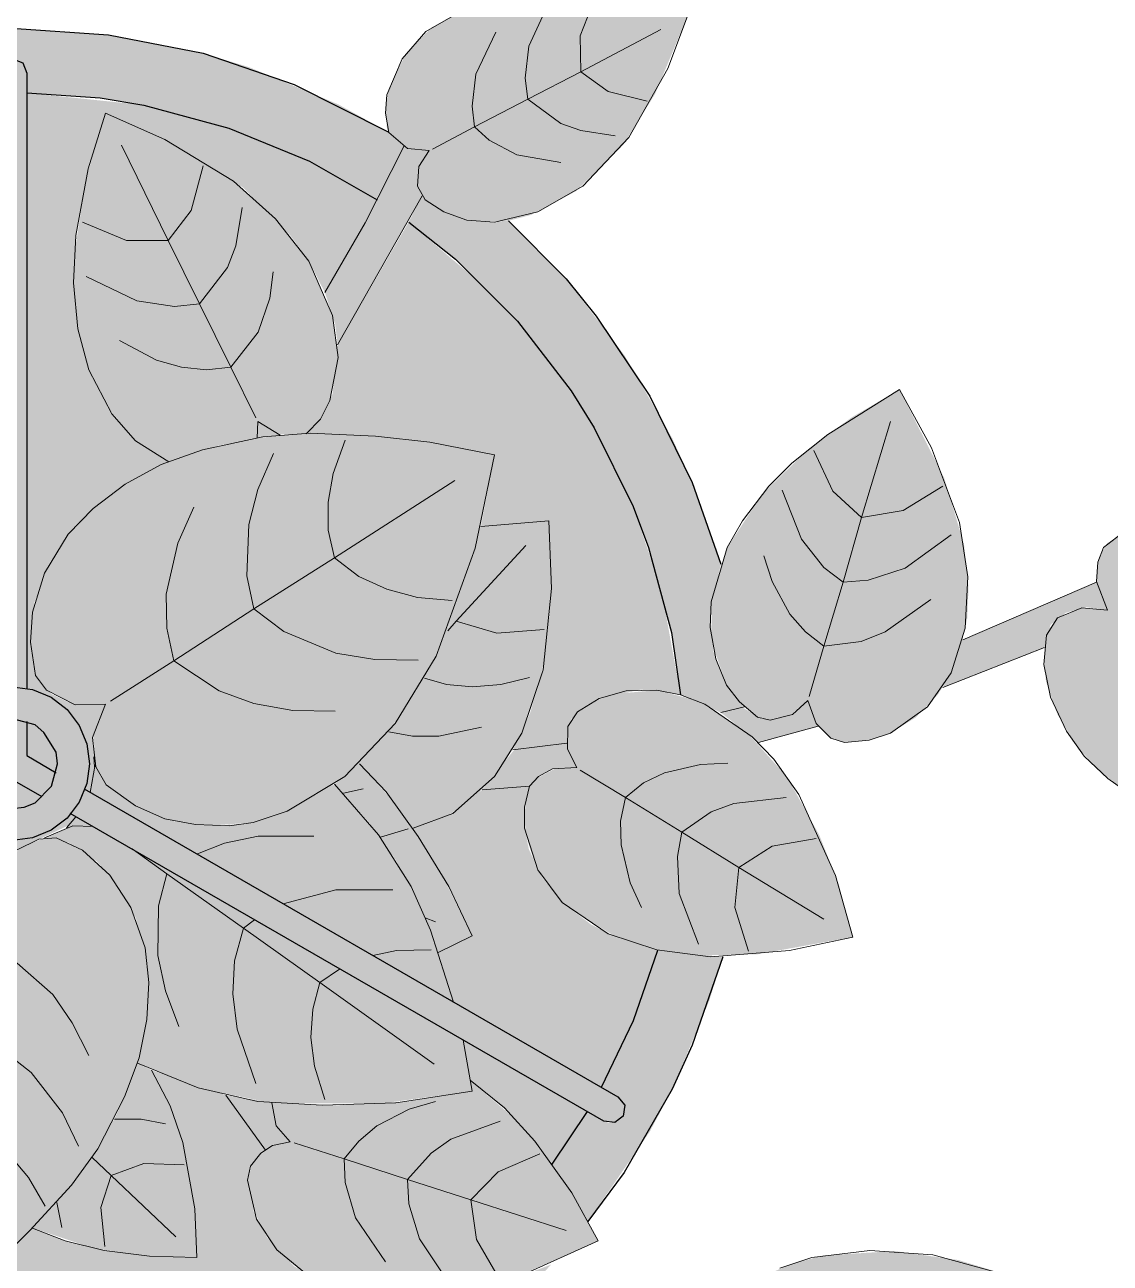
# Model space of a CAD drawing. Header units: centimetres. Extents: x 0 to 879, y -664 to 265.
# Drawn here: x 320.19 to 337.15, y -582.37 to -563.01 of the extents above; entities that cross this region are included whole.
import ezdxf

# ---------------------------------------------------------------- set-up
doc = ezdxf.new("R2010")
doc.units = ezdxf.units.CM
for name, color, linetype, lineweight, true_color in [('VEG-HOJAS', 117, 'Continuous', 18, 0x2e5e38), ('VEG-MACETA', 25, 'Continuous', 25, 0x745440), ('VEG-NERVIOS', 115, 'Continuous', 9, 0x528c5c)]:
    doc.layers.add(name, color=color, linetype=linetype, lineweight=lineweight, true_color=true_color)
doc.layers.add('VEG-RELLENO', color=253, linetype='Continuous', true_color=0x96c896)

# ---------------------------------------------------------------- blocks, each defined once
blk = doc.blocks.new('VEG_Pothos_colgante_PLANTA')
at = {"layer": 'VEG-RELLENO', "true_color": 0x87a96a}
h = blk.add_hatch(color=63, dxfattribs=at)
h.dxf.hatch_style = 1
h.paths.add_polyline_path([(4.88, 7.37), (6.12, 9.66), (6.51, 9.59), (6.34, 9.3), (6.33, 9.03), (6.4, 8.88), (5.08, 6.55), (5.04, 6.88)])
h.paths.add_polyline_path([(7.14, 11.84), (7.94, 13.27), (8.24, 13.31), (8.49, 13.55), (8.58, 13.69), (8.63, 14), (8.99, 13.74), (7.91, 12.04)])
h.paths.add_polyline_path([(10.09, 16.17), (11.36, 17.36), (11.99, 17.79), (12.24, 17.43), (11.94, 17.37), (11.69, 17.19), (11.52, 16.94), (11.5, 16.69), (10.7, 15.96), (10.24, 15.43)])
h.paths.add_polyline_path([(15, 19.14), (16.16, 19.45), (16.43, 19.36), (16.74, 19.33), (17.17, 19.49), (17.13, 19.03), (16.01, 18.8), (15.03, 18.52), (14.23, 18.87)])
h.paths.add_polyline_path([(21.15, 19.64), (21.19, 19.19), (20.74, 19.36), (20.96, 19.67)])
h.paths.add_polyline_path([(24.77, 18.37), (24.61, 18.7), (24.91, 18.64), (25.25, 18.73), (25.2, 18.29)])
h.paths.add_polyline_path([(3.83, 5.35), (4.18, 5.14), (3.82, 5.09)])
at = {"layer": 'VEG-RELLENO', "true_color": 0x61945a}
h = blk.add_hatch(color=83, dxfattribs=at)
h.dxf.hatch_style = 1
h.paths.add_polyline_path([(10.55, 11.69), (10.04, 10.47), (9.54, 9.67), (8.8, 8.95), (8.1, 8.58), (7.75, 8.49), (7.31, 8.48), (6.92, 8.55), (6.66, 8.67), (6.41, 8.87), (6.33, 9.03), (6.35, 9.34), (6.51, 9.59), (6.17, 9.62), (5.95, 9.78), (5.85, 9.93), (5.83, 10.27), (5.88, 10.56), (6.15, 11.11), (6.56, 11.52), (7.27, 11.89), (8.14, 12.06), (8.92, 12.05), (9.81, 11.9)])
h.paths.add_polyline_path([(7.73, 9.48), (8.3, 9.66), (8.83, 9.92), (9.32, 10.24), (9.76, 10.65), (9.19, 10.47), (8.67, 10.21), (8.17, 9.89)], flags=0)
at = {"layer": 'VEG-RELLENO', "true_color": 0xe08e66}
h = blk.add_hatch(color=11, dxfattribs=at)
h.dxf.hatch_style = 1
h.paths.add_polyline_path([(10.89, -3.7), (10.31, -5.09), (9.96, -5.75), (8.99, -7.16), (8.43, -6.26), (8.98, -5.44), (9.32, -5.62), (9.45, -5.6), (9.55, -5.49), (9.53, -5.27), (9.2, -5.06), (9.7, -4.02), (10.08, -2.92), (11.1, -3.02)])
h.paths.add_polyline_path([(8.2, -8.06), (7.97, -8), (8.42, -7.83)])
h.paths.add_polyline_path([(5.09, -10.31), (3.7, -10.89), (2.24, -11.28), (0.75, -11.48), (-0.25, -11.49), (-0.11, -10.96), (-0.1, -10.5), (1.37, -10.41), (2.05, -10.3), (3.38, -9.94), (4.64, -9.42), (5.25, -9.09), (6.29, -8.4), (5.95, -8.72), (5.72, -9.11), (5.59, -9.58), (5.57, -10.06)])
h.paths.add_polyline_path([(-4.72, -10.48), (-6.39, -9.56), (-7.58, -8.65), (-8.65, -7.58), (-9.56, -6.39), (-9.96, -5.75), (-10.62, -4.4), (-10.89, -3.7), (-11.22, -2.51), (-10.89, -2.43), (-10.66, -2.31), (-10.53, -2.13), (-10.45, -1.89), (-10.32, -1.89), (-9.94, -3.38), (-9.7, -4.02), (-9.2, -5.06), (-9.53, -5.27), (-9.57, -5.39), (-9.54, -5.51), (-9.45, -5.6), (-9.32, -5.62), (-8.98, -5.44), (-8.33, -6.39), (-7.89, -6.92), (-6.92, -7.89), (-5.83, -8.73), (-5.25, -9.09), (-4.2, -9.62)])
h.paths.add_polyline_path([(-11.29, 2.15), (-11.11, 2.98), (-10.7, 4.2), (-9.87, 3.56), (-10.14, 2.72), (-10.37, 1.6)])
h.paths.add_polyline_path([(-8.59, 7.64), (-7.58, 8.65), (-6.39, 9.56), (-5.75, 9.96), (-4.53, 10.56), (-4.29, 10.18), (-4.08, 10.08), (-3.82, 10.05), (-3.75, 9.8), (-5.25, 9.09), (-6.39, 8.33), (-7.42, 7.42), (-8.41, 6.28), (-8.44, 6.91)])
h.paths.add_polyline_path([(0, 11.5), (1.5, 11.4), (2.98, 11.11), (3.7, 10.89), (5.09, 10.31), (5.87, 9.88), (6.12, 9.66), (5.7, 8.82), (4.64, 9.42), (3.38, 9.94), (2.05, 10.3), (1.37, 10.41), (0.22, 10.49), (0.21, 10.86), (0.06, 11.01), (-0.08, 11), (-0.19, 10.9), (-0.22, 10.49), (-0.51, 10.48)])
h.paths.add_polyline_path([(7.75, 8.49), (8.65, 7.58), (9.56, 6.39), (10.31, 5.09), (10.62, 4.4), (11.07, 3.12), (10.9, 2.39), (10.95, 1.76), (11.16, 1.23), (11.44, 0.89), (11.07, 0.8), (10.44, 1.08), (10.3, 2.05), (9.94, 3.38), (9.7, 4.02), (9.09, 5.25), (8.73, 5.83), (7.89, 6.92), (6.92, 7.89), (6.19, 8.47), (6.4, 8.88), (6.66, 8.67), (7.01, 8.53), (7.42, 8.47)])
at = {"layer": 'VEG-RELLENO', "true_color": 0xeadcc2}
h = blk.add_hatch(color=254, dxfattribs=at)
h.dxf.hatch_style = 1
h.paths.add_polyline_path([(9.5, -5.23), (9.57, -5.39), (9.53, -5.53), (9.39, -5.62), (9.24, -5.59), (0.9, -0.78), (1.12, -0.39)])
h.paths.add_polyline_path([(0, -0.25), (-0.46, -0.52), (-0.61, -0.35), (-0.68, -0.14), (-0.22, 0.13), (-0.22, 0.66), (0, 0.7), (0.22, 0.66), (0.22, 0.13), (0.68, -0.14), (0.61, -0.35), (0.46, -0.52)])
h.paths.add_polyline_path([(-9.24, -5.59), (-9.41, -5.61), (-9.54, -5.51), (-9.57, -5.34), (-9.46, -5.21), (-1.12, -0.39), (-0.9, -0.78)])
h.paths.add_polyline_path([(-0.22, 10.8), (-0.16, 10.96), (0, 11.02), (0.16, 10.96), (0.22, 10.8), (0.22, 1.17), (-0.22, 1.17)])
at = {"layer": 'VEG-RELLENO', "true_color": 0x7a5e4a}
h = blk.add_hatch(color=35, dxfattribs=at)
h.dxf.hatch_style = 1
h.paths.add_polyline_path([(10.08, -2.92), (9.7, -4.02), (9.2, -5.06), (6.89, -3.73), (6.65, -2.95), (7.18, -2.69), (6.74, -1.78), (6.26, -1.01), (6.88, -0.78), (7.34, -0.41), (8.08, -0.35), (8, -0.68), (8, -1.01), (8.07, -1.34), (8.27, -1.77), (8.59, -2.17), (9.05, -2.52), (9.45, -2.72)])
h.paths.add_polyline_path([(8.98, -5.44), (8.43, -6.26), (7.81, -5.5), (7.15, -4.95), (7.04, -4.32)])
h.paths.add_polyline_path([(5.83, -8.73), (4.64, -9.42), (4.02, -9.7), (2.72, -10.14), (1.37, -10.41), (-0.1, -10.5), (-0.18, -10.09), (-0.3, -9.81), (-0.48, -9.66), (-0.81, -9.56), (-0.68, -8.16), (0.31, -7.26), (0.82, -7.46), (1.43, -7.61), (2.14, -7.7), (2.88, -7.72), (2.85, -6.96), (2.66, -5.92), (2.46, -5.35), (2.17, -4.79), (3.33, -5.18), (3.95, -6.04), (3.72, -6.29), (3.67, -6.51), (3.77, -7.01), (3.98, -7.41), (4.4, -7.86), (4.87, -8.12), (5.43, -8.31), (6.29, -8.4)])
h.paths.add_polyline_path([(-4.64, -9.42), (-5.83, -8.73), (-6.92, -7.89), (-7.89, -6.92), (-8.33, -6.39), (-8.98, -5.44), (-8.35, -5.07), (-8.24, -5.68), (-7.23, -5.42), (-5.88, -4.86), (-5.15, -4.35), (-4.69, -3.88), (-4.28, -3.22), (-4.1, -2.62), (-2.24, -1.55), (-2.7, -2.12), (-2.97, -2.77), (-3.11, -3.55), (-3.09, -4.38), (-2.9, -5.27), (-2.57, -6.15), (-1.88, -7.38), (-1.28, -8.2), (-1.34, -8.77), (-1.56, -8.65), (-1.9, -8.56), (-2.27, -8.53), (-2.65, -8.59), (-3.05, -8.71), (-3.44, -8.92), (-3.82, -9.22), (-4.2, -9.62)])
h.paths.add_polyline_path([(-9.2, -5.06), (-9.94, -3.38), (-10.32, -1.89), (-7.96, -1.75), (-8.21, -2.36), (-8.37, -3.05), (-8.43, -3.77), (-8.4, -4.6)])
h.paths.add_polyline_path([(-10.3, 2.05), (-9.87, 3.56), (-9.03, 3), (-9.43, 2.69), (-9.73, 2.35), (-10.26, 1.5), (-10.37, 1.6)])
h.paths.add_polyline_path([(-9.63, 4.17), (-9.2, 4.44), (-8.87, 4.81), (-8.55, 5.44), (-8.41, 6.28), (-7.42, 7.42), (-6.92, 7.89), (-5.83, 8.73), (-4.64, 9.42), (-3.75, 9.8), (-3.05, 7.59), (-3.52, 7.65), (-4.14, 7.66), (-5.49, 7.38), (-6.21, 7.12), (-6.04, 6.72), (-5.69, 6.04), (-5.25, 5.36), (-4.83, 4.9), (-4.36, 4.52), (-3.75, 4.21), (-3.03, 4.08), (-2.39, 4.19), (-2.13, 4.33), (-1.85, 4.56), (-1.33, 3.28), (-1.14, 3.15), (-0.91, 3.19), (-0.79, 3.35), (-0.79, 3.53), (-1.57, 5.45), (-1.42, 5.58), (-1.34, 5.74), (-1.35, 6.07), (-1.42, 6.35), (-1.61, 6.71), (-1.83, 6.97), (-2.32, 7.32), (-2.95, 9.23), (-2.37, 9.2), (-1.75, 9.38), (-1.13, 9.77), (-0.51, 10.48), (-0.22, 10.49), (-0.22, 1.17), (-0.6, 1.04), (-0.85, 0.85), (-1.04, 0.6), (-1.16, 0.31), (-1.2, 0), (-1.12, -0.39), (-4.09, -2.11), (-4.21, -1.63), (-4.41, -1.27), (-3.11, -1.07), (-2.99, -0.95), (-2.96, -0.8), (-3, -0.66), (-3.1, -0.56), (-3.3, -0.52), (-5.34, -0.8), (-5.47, -0.56), (-5.64, -0.44), (-6.23, -0.39), (-6.89, -0.61), (-7.22, -0.82), (-7.5, -1.09), (-9.54, -1.27), (-9.33, -0.67), (-8.58, -0.64), (-7.95, -0.51), (-7.38, -0.3), (-6.8, 0.08), (-6.45, 0.45), (-6.22, 0.86), (-6.1, 1.26), (-6.11, 1.72), (-4.91, 1.28), (-4.67, 1.37), (-4.59, 1.58), (-4.64, 1.75), (-4.75, 1.84), (-6.76, 2.59), (-6.85, 2.94), (-7.2, 3.19), (-7.71, 3.33), (-8.36, 3.3), (-9.36, 3.93)])
h.paths.add_polyline_path([(0.22, 10.49), (2.05, 10.3), (3.38, 9.94), (4.64, 9.42), (5.7, 8.82), (4.88, 7.37), (4.63, 7.86), (4.34, 8.26), (3.6, 9.01), (2.38, 9.76), (1.45, 10.17), (1.18, 9.3), (0.99, 8.26), (0.95, 7.52), (1.02, 6.8), (1.19, 6.16), (1.55, 5.47), (1.92, 5.05), (2.44, 4.72), (1.58, 4.25), (0.98, 3.73), (0.58, 3.14), (0.34, 2.52), (0.28, 1.9), (0.41, 1.29), (0.61, 1.09), (0.91, 0.94), (1.45, 0.93), (1.26, 0.49), (1.28, -0.05), (1.21, -0.45), (1.12, -0.39), (1.2, 0), (1.16, 0.31), (1.04, 0.6), (0.85, 0.85), (0.6, 1.04), (0.22, 1.17)])
h.paths.add_polyline_path([(6.19, 8.47), (7.42, 7.42), (7.89, 6.92), (8.73, 5.83), (9.09, 5.25), (9.7, 4.02), (10.14, 2.72), (10.44, 1.08), (9.82, 1.16), (9.17, 1.02), (8.73, 0.7), (8.66, 0.32), (7.82, 0.22), (8.09, 0.8), (8.29, 1.47), (8.4, 2.41), (8.41, 3.3), (8.38, 3.8), (7.32, 3.71), (7.53, 4.83), (6.34, 5.06), (4.59, 5.16), (4.81, 5.39), (5, 5.78), (5.08, 6.55)])
h.paths.add_polyline_path([(0.86, -0.97), (0.06, -1.35), (-0.21, -1.7), (-0.36, -1.34), (-0.64, -1.09), (-0.97, -0.95), (-1.28, -0.99), (-0.9, -0.78), (-0.6, -1.04), (-0.31, -1.16), (0, -1.2), (0.31, -1.16), (0.6, -1.04), (0.9, -0.78), (0.99, -0.83)])
h.paths.add_polyline_path([(0.49, 0.49), (0.68, 0.18), (0.68, -0.14), (0.22, 0.13), (0.22, 0.66)])
h.paths.add_polyline_path([(-0.49, 0.49), (-0.22, 0.66), (-0.22, 0.13), (-0.68, -0.14), (-0.68, 0.18)])
h.paths.add_polyline_path([(-0.18, -0.68), (-0.46, -0.52), (0, -0.25), (0.46, -0.52), (0.18, -0.68)])
at = {"layer": 'VEG-RELLENO', "true_color": 0xced696}
h = blk.add_hatch(color=71, dxfattribs=at)
h.dxf.hatch_style = 1
h.paths.add_polyline_path([(7.73, 9.48), (8.67, 10.21), (9.19, 10.47), (9.76, 10.65), (9.32, 10.24), (8.83, 9.92), (8.3, 9.66)])
at = {"layer": 'VEG-RELLENO', "true_color": 0x659a5e}
h = blk.add_hatch(color=83, dxfattribs=at)
h.dxf.hatch_style = 1
h.paths.add_polyline_path([(1.45, 10.17), (2.38, 9.76), (3.45, 9.11), (4.11, 8.52), (4.63, 7.86), (5, 7.01), (5.09, 6.35), (4.96, 5.68), (4.81, 5.39), (4.59, 5.16), (4.16, 5.15), (3.83, 5.35), (3.82, 5.09), (3.2, 4.97), (2.44, 4.72), (1.92, 5.05), (1.47, 5.59), (1.19, 6.16), (1.05, 6.63), (0.96, 7.34), (0.95, 7.88), (1.15, 9.16)])
h.paths.add_polyline_path([(3.56, 6.58), (3.51, 7.29), (3.36, 7.96), (3.13, 8.62), (2.8, 9.24), (2.84, 8.53), (2.99, 7.86), (3.22, 7.2)], flags=0)
at = {"layer": 'VEG-RELLENO', "true_color": 0xced696}
h = blk.add_hatch(color=71, dxfattribs=at)
h.dxf.hatch_style = 1
h.paths.add_polyline_path([(3.44, 6.74), (2.99, 7.86), (2.84, 8.53), (2.8, 9.24), (3.13, 8.62), (3.36, 7.96), (3.51, 7.29), (3.56, 6.58)])
at = {"layer": 'VEG-RELLENO', "true_color": 0x6ea666}
h = blk.add_hatch(color=83, dxfattribs=at)
h.dxf.hatch_style = 1
h.paths.add_polyline_path([(13.86, 5.85), (14.56, 4.47), (14.87, 3.43), (14.94, 2.75), (14.92, 2.27), (14.82, 1.83), (14.67, 1.42), (14.46, 1.08), (14.11, 0.72), (13.72, 0.48), (13.39, 0.37), (13, 0.33), (12.79, 0.4), (12.53, 0.67), (12.43, 0.99), (12.14, 0.75), (11.84, 0.68), (11.64, 0.73), (11.36, 0.97), (11.16, 1.23), (10.93, 1.88), (10.92, 2.53), (11.17, 3.38), (11.71, 4.21), (12.46, 4.94), (13.12, 5.42)])
h.paths.add_polyline_path([(13.18, 1.97), (13.32, 2.62), (13.35, 3.28), (13.31, 3.93), (13.16, 4.58), (13.02, 3.93), (12.99, 3.27), (13.03, 2.62)], flags=0)
at = {"layer": 'VEG-RELLENO', "true_color": 0x73ac6b}
h = blk.add_hatch(color=73, dxfattribs=at)
h.dxf.hatch_style = 1
h.paths.add_polyline_path([(7.53, 4.83), (7.29, 3.58), (7.01, 2.67), (6.73, 1.92), (6.39, 1.24), (5.83, 0.44), (5.36, -0.06), (4.84, -0.45), (4.29, -0.74), (3.76, -0.92), (3.03, -0.97), (2.38, -0.86), (1.92, -0.66), (1.46, -0.33), (1.3, -0.05), (1.26, 0.49), (1.45, 0.93), (0.91, 0.94), (0.53, 1.15), (0.36, 1.38), (0.28, 1.9), (0.31, 2.37), (0.44, 2.82), (0.66, 3.29), (0.87, 3.59), (1.26, 3.99), (1.76, 4.37), (2.32, 4.68), (2.97, 4.91), (3.67, 5.07), (4.39, 5.16), (5.17, 5.15), (6.34, 5.06)])
h.paths.add_polyline_path([(2.94, 1.65), (3.74, 2.16), (4.43, 2.79), (5.05, 3.49), (5.56, 4.3), (4.75, 3.78), (4.06, 3.16), (3.44, 2.46)], flags=0)
at = {"layer": 'VEG-RELLENO', "true_color": 0x87a96a}
h = blk.add_hatch(color=63, dxfattribs=at)
h.dxf.hatch_style = 1
h.paths.add_polyline_path([(7.84, 0.22), (8.66, 0.32), (8.82, -0.06), (8.44, -0.08), (8.22, -0.2), (8.08, -0.35), (7.34, -0.41)])
h.paths.add_polyline_path([(11.41, 0.88), (11.71, 0.7), (11.91, 0.69), (12.19, 0.77), (12.43, 0.99), (12.59, 0.59), (11.66, 0.33), (11.07, 0.8)])
h.paths.add_polyline_path([(14.85, 1.94), (16.94, 2.84), (17.11, 2.4), (16.77, 2.45), (16.46, 2.36), (16.22, 2.17), (16.13, 1.82), (14.54, 1.19)])
h.paths.add_polyline_path([(19.2, 3.76), (20.46, 4.1), (20.66, 3.99), (20.99, 3.98), (21.36, 4.15), (21.39, 3.73), (19.99, 3.36)])
h.paths.add_polyline_path([(24.13, 4.77), (25.05, 4.72), (25.99, 4.5), (26.01, 4.07), (25.59, 4.22), (25.3, 4.19), (25.09, 4.1), (24.25, 4.18), (23.75, 4.15)])
h.paths.add_polyline_path([(29.82, 2.03), (29.57, 1.86), (29.52, 2.15)])
at = {"layer": 'VEG-RELLENO', "true_color": 0xced696}
h = blk.add_hatch(color=71, dxfattribs=at)
h.dxf.hatch_style = 1
h.paths.add_polyline_path([(13.12, 2.14), (12.99, 3.27), (13.02, 3.93), (13.16, 4.58), (13.31, 3.93), (13.35, 3.28), (13.32, 2.62), (13.18, 1.97)])
h = blk.add_hatch(color=71, dxfattribs=at)
h.dxf.hatch_style = 1
h.paths.add_polyline_path([(2.94, 1.65), (3.44, 2.46), (4.06, 3.16), (4.75, 3.78), (5.56, 4.3), (5.05, 3.49), (4.43, 2.79), (3.74, 2.16)])
at = {"layer": 'VEG-RELLENO', "true_color": 0x64985d}
h = blk.add_hatch(color=83, dxfattribs=at)
h.dxf.hatch_style = 1
h.paths.add_polyline_path([(22.39, -1.21), (21.36, -1.32), (20.58, -1.33), (19.28, -1.21), (18.47, -0.98), (17.91, -0.75), (17.42, -0.45), (16.99, -0.11), (16.65, 0.25), (16.33, 0.77), (16.15, 1.29), (16.12, 1.68), (16.19, 2.1), (16.33, 2.28), (16.71, 2.44), (17.11, 2.4), (16.94, 2.85), (16.98, 3.23), (17.11, 3.45), (17.5, 3.7), (17.9, 3.83), (18.31, 3.88), (18.77, 3.86), (19.55, 3.62), (20.02, 3.34), (20.47, 2.98), (20.88, 2.54), (21.25, 2.02), (21.76, 1.05), (22.16, -0.15)])
h.paths.add_polyline_path([(18.31, 1.58), (18.83, 0.92), (19.44, 0.36), (20.1, -0.13), (20.86, -0.51), (20.34, 0.16), (19.73, 0.72), (19.06, 1.2)], flags=0)
at = {"layer": 'VEG-RELLENO', "true_color": 0x6ea666}
h = blk.add_hatch(color=83, dxfattribs=at)
h.dxf.hatch_style = 1
h.paths.add_polyline_path([(8.38, 3.8), (8.42, 2.74), (8.32, 1.66), (8.2, 1.13), (7.96, 0.48), (7.63, -0.08), (7.22, -0.53), (6.76, -0.84), (6.26, -1.01), (5.84, -0.44), (5.42, 0), (5.98, 0.63), (6.56, 1.56), (7.21, 2.01), (7.69, 2.5), (6.82, 2.15), (7.32, 3.71)])
at = {"layer": 'VEG-RELLENO', "true_color": 0xced696}
h = blk.add_hatch(color=71, dxfattribs=at)
h.dxf.hatch_style = 1
h.paths.add_polyline_path([(6.82, 2.15), (7.69, 2.5), (7.21, 2.01), (6.56, 1.56)])
at = {"layer": 'VEG-RELLENO', "true_color": 0xaaaaaa}
h = blk.add_hatch(color=253, dxfattribs=at)
h.dxf.hatch_style = 1
h.paths.add_polyline_path([(1.16, -0.31), (1.04, -0.6), (0.85, -0.85), (0.6, -1.04), (0.31, -1.16), (0, -1.2), (-0.31, -1.16), (-0.6, -1.04), (-0.85, -0.85), (-1.04, -0.6), (-1.16, -0.31), (-1.2, 0), (-1.16, 0.31), (-1.04, 0.6), (-0.85, 0.85), (-0.6, 1.04), (-0.31, 1.16), (0, 1.2), (0.31, 1.16), (0.6, 1.04), (0.85, 0.85), (1.04, 0.6), (1.16, 0.31), (1.2, 0)])
h.paths.add_polyline_path([(0.68, 0.18), (0.49, 0.49), (0.35, 0.61), (0, 0.7), (-0.18, 0.68), (-0.49, 0.49), (-0.61, 0.35), (-0.68, 0.18), (-0.68, -0.18), (-0.61, -0.35), (-0.35, -0.61), (0, -0.7), (0.18, -0.68), (0.35, -0.61), (0.61, -0.35), (0.7, 0)], flags=0)
at = {"layer": 'VEG-RELLENO', "true_color": 0x659a5e}
h = blk.add_hatch(color=83, dxfattribs=at)
h.dxf.hatch_style = 1
h.paths.add_polyline_path([(13.13, -2.71), (11.64, -2.98), (10.57, -3), (9.9, -2.87), (9.45, -2.72), (8.69, -2.26), (8.42, -1.98), (8.16, -1.55), (8.02, -1.12), (8, -0.79), (8.05, -0.41), (8.17, -0.24), (8.49, -0.07), (8.82, -0.06), (8.66, 0.28), (8.68, 0.58), (8.77, 0.76), (9.08, 0.97), (9.38, 1.09), (10.07, 1.15), (10.69, 0.99), (11.44, 0.53), (12.1, -0.2), (12.61, -1.12), (12.91, -1.88)])
h.paths.add_polyline_path([(9.5, -1.14), (9.86, -1.71), (10.29, -2.19), (10.78, -2.63), (11.34, -2.98), (10.99, -2.42), (10.55, -1.93), (10.07, -1.5)], flags=0)
at = {"layer": 'VEG-RELLENO', "true_color": 0x73ac6b}
h = blk.add_hatch(color=73, dxfattribs=at)
h.dxf.hatch_style = 1
h.paths.add_polyline_path([(7.18, -2.69), (6.65, -2.95), (6.33, -2.14), (5.99, -1.51), (5.58, -0.93), (5.03, -0.32), (5.42, 0), (5.97, -0.61), (6.66, -1.63)])
h.paths.add_polyline_path([(0.84, -1), (0.99, -0.83), (1.26, -0.98)])
h = blk.add_hatch(color=73, dxfattribs=at)
h.dxf.hatch_style = 1
h.paths.add_polyline_path([(7.18, -5.12), (5.79, -5.31), (4.07, -5.31), (2.9, -5.07), (1.95, -4.68), (2.1, -4), (2.13, -3.42), (2.07, -2.88), (1.92, -2.4), (1.61, -1.86), (1.32, -1.53), (0.87, -1.23), (0.5, -1.16), (0.94, -0.97), (1.26, -0.98), (7.04, -4.32)])
h.paths.add_polyline_path([(1.21, -0.45), (1.29, -0.01), (1.46, -0.33), (2.07, -0.73), (2.53, -0.9), (3.21, -0.97), (3.76, -0.92), (4.11, -0.81), (5.03, -0.32), (5.72, -1.11), (6.23, -1.92), (6.53, -2.6), (6.89, -3.73)])
h.paths.add_polyline_path([(3.26, -1.17), (4, -1.75), (4.8, -2.19), (5.64, -2.54), (6.56, -2.76), (5.82, -2.18), (5.02, -1.73), (4.17, -1.38)], flags=0)
h = blk.add_hatch(color=73, dxfattribs=at)
h.dxf.hatch_style = 1
h.paths.add_polyline_path([(-1.07, -8.48), (-1.77, -7.55), (-2.23, -6.8), (-2.57, -6.15), (-2.83, -5.49), (-3.05, -4.6), (-3.12, -3.96), (-3.09, -3.35), (-2.97, -2.77), (-2.7, -2.12), (-2.29, -1.6), (-1.28, -0.99), (-0.97, -0.95), (-0.64, -1.09), (-0.36, -1.34), (-0.21, -1.7), (0.12, -1.31), (0.5, -1.16), (0.77, -1.18), (1.2, -1.44), (1.52, -1.74), (1.77, -2.11), (1.98, -2.56), (2.07, -2.88), (2.13, -3.42), (2.1, -4), (1.98, -4.6), (1.75, -5.21), (1.45, -5.82), (1.07, -6.4), (0.6, -6.96), (-0.18, -7.75)])
h.paths.add_polyline_path([(0.48, -3.35), (0.05, -4.14), (-0.24, -4.97), (-0.44, -5.83), (-0.49, -6.73), (-0.06, -5.94), (0.23, -5.11), (0.42, -4.25)], flags=0)
at = {"layer": 'VEG-RELLENO', "true_color": 0xced696}
h = blk.add_hatch(color=71, dxfattribs=at)
h.dxf.hatch_style = 1
h.paths.add_polyline_path([(9.67, -1.22), (10.55, -1.93), (10.99, -2.42), (11.34, -2.98), (10.78, -2.63), (10.29, -2.19), (9.86, -1.71), (9.5, -1.14)])
h = blk.add_hatch(color=71, dxfattribs=at)
h.dxf.hatch_style = 1
h.paths.add_polyline_path([(3.26, -1.17), (4.17, -1.38), (5.02, -1.73), (5.82, -2.18), (6.56, -2.76), (5.64, -2.54), (4.8, -2.19), (4, -1.75)])
h = blk.add_hatch(color=71, dxfattribs=at)
h.dxf.hatch_style = 1
h.paths.add_polyline_path([(0.48, -3.35), (0.42, -4.25), (0.23, -5.11), (-0.06, -5.94), (-0.49, -6.73), (-0.44, -5.83), (-0.24, -4.97), (0.05, -4.14)])
at = {"layer": 'VEG-RELLENO', "true_color": 0x6aa263}
h = blk.add_hatch(color=83, dxfattribs=at)
h.dxf.hatch_style = 1
h.paths.add_polyline_path([(2.88, -7.72), (2.14, -7.7), (1.27, -7.58), (0.31, -7.26), (1.07, -6.4), (1.58, -5.57), (2.21, -5.82), (2.66, -5.92), (2.85, -6.96)])
h.paths.add_polyline_path([(1.72, -5.28), (1.95, -4.68), (2.17, -4.79), (2.46, -5.35), (2.57, -5.63), (2.62, -5.77), (2.66, -5.92), (2.63, -5.8), (2.52, -5.72)])
at = {"layer": 'VEG-RELLENO', "true_color": 0x63975c}
h = blk.add_hatch(color=83, dxfattribs=at)
h.dxf.hatch_style = 1
h.paths.add_polyline_path([(9.15, -7.46), (7.77, -8.07), (6.73, -8.34), (5.73, -8.35), (4.87, -8.12), (4.51, -7.93), (4.21, -7.69), (3.92, -7.31), (3.74, -6.91), (3.67, -6.51), (3.75, -6.23), (4.02, -5.99), (4.34, -5.91), (4.12, -5.66), (4.05, -5.3), (5.09, -5.34), (6.18, -5.28), (7.18, -5.12), (7.15, -4.95), (7.93, -5.62), (8.66, -6.59)])
h.paths.add_polyline_path([(5.49, -6.07), (6.15, -6.19), (6.8, -6.21), (7.45, -6.16), (8.09, -6), (7.44, -5.87), (6.79, -5.85), (6.14, -5.9)], flags=0)
at = {"layer": 'VEG-RELLENO', "true_color": 0x87a96a}
h = blk.add_hatch(color=63, dxfattribs=at)
h.dxf.hatch_style = 1
h.paths.add_polyline_path([(7.15, -8.28), (7.04, -8.68), (6.78, -8.47), (6.26, -8.37)])
h.paths.add_polyline_path([(9.54, -9.63), (10.54, -10.02), (10.66, -10.2), (10.92, -10.41), (11.3, -10.48), (11.03, -10.82), (9.67, -10.33)])
h.paths.add_polyline_path([(14.16, -11.54), (15.36, -12.24), (15.95, -12.81), (15.6, -13.07), (15.53, -12.74), (15.25, -12.44), (15.04, -12.41), (14.67, -12.49), (13.41, -11.86)])
h.paths.add_polyline_path([(17.02, -15.7), (16.9, -16.2), (17.02, -16.64), (16.57, -16.55), (16.51, -16.26), (16.97, -15.47)])
h.paths.add_polyline_path([(3.95, -6.04), (3.62, -5.59), (3.33, -5.18), (4.05, -5.3), (4.12, -5.66), (4.34, -5.91)])
at = {"layer": 'VEG-RELLENO', "true_color": 0xced696}
h = blk.add_hatch(color=71, dxfattribs=at)
h.dxf.hatch_style = 1
h.paths.add_polyline_path([(1.72, -5.28), (2.52, -5.72), (2.63, -5.8), (2.67, -5.94), (2.21, -5.82), (1.58, -5.57)])
h = blk.add_hatch(color=71, dxfattribs=at)
h.dxf.hatch_style = 1
h.paths.add_polyline_path([(5.66, -6), (6.79, -5.85), (7.44, -5.87), (8.09, -6), (7.45, -6.16), (6.8, -6.21), (6.15, -6.19), (5.49, -6.07)])
at = {"layer": 'VEG-RELLENO', "true_color": 0x689d60}
h = blk.add_hatch(color=83, dxfattribs=at)
h.dxf.hatch_style = 1
h.paths.add_polyline_path([(16.79, -8.5), (15.92, -9.91), (15.14, -10.82), (14.53, -11.3), (14.06, -11.59), (13.1, -11.94), (12.65, -12), (12.09, -11.95), (11.61, -11.8), (11.31, -11.62), (11.03, -11.34), (10.97, -11.13), (11.05, -10.76), (11.3, -10.48), (10.87, -10.38), (10.61, -10.14), (10.52, -9.93), (10.55, -9.5), (10.66, -9.14), (11.1, -8.48), (11.7, -8.03), (12.15, -7.83), (12.66, -7.69), (13.79, -7.62), (14.78, -7.76), (15.89, -8.1)])
h.paths.add_polyline_path([(12.5, -9.92), (13.26, -9.78), (13.97, -9.53), (14.65, -9.19), (15.27, -8.74), (14.52, -8.88), (13.81, -9.14), (13.13, -9.47)], flags=0)
at = {"layer": 'VEG-HOJAS'}
for points in [[(10.55, 11.69), (10.24, 10.87), (9.63, 9.79), (8.91, 9.03), (8.21, 8.63), (7.53, 8.47), (7.1, 8.5), (6.74, 8.63), (6.45, 8.82), (6.33, 9.03), (6.35, 9.34), (6.51, 9.59), (6.17, 9.62), (5.88, 9.87), (5.83, 10.17), (5.85, 10.46), (6.09, 11.02), (6.46, 11.45), (7.14, 11.84), (7.83, 12.02), (8.6, 12.07), (9.68, 11.93)], [(13.86, 5.85), (14.36, 4.94), (14.8, 3.77), (14.93, 2.92), (14.89, 2.12), (14.67, 1.42), (14.3, 0.89), (13.72, 0.48), (13.39, 0.37), (13, 0.33), (12.79, 0.4), (12.56, 0.63), (12.43, 0.99), (12.19, 0.77), (11.84, 0.68), (11.64, 0.73), (11.36, 0.97), (11.16, 1.23), (10.99, 1.64), (10.9, 2.13), (10.92, 2.53), (11.17, 3.38), (11.41, 3.8), (11.82, 4.34), (12.18, 4.7), (12.74, 5.15)], [(7.53, 4.83), (7.23, 3.37), (6.62, 1.68), (5.98, 0.63), (5.19, -0.2), (4.29, -0.74), (3.76, -0.92), (3.39, -0.97), (2.86, -0.95), (2.38, -0.86), (1.92, -0.66), (1.46, -0.33), (1.3, -0.05), (1.25, 0.41), (1.45, 0.93), (0.98, 0.92), (0.53, 1.15), (0.36, 1.38), (0.28, 1.9), (0.31, 2.37), (0.5, 2.98), (0.87, 3.59), (1.26, 3.99), (1.76, 4.37), (2.32, 4.68), (2.97, 4.91), (3.91, 5.11), (4.65, 5.17), (5.67, 5.12), (6.52, 5.03)], [(13.13, -2.71), (12.14, -2.92), (10.91, -3.02), (10.07, -2.91), (9.31, -2.66), (8.59, -2.17), (8.21, -1.66), (8, -1.01), (8, -0.68), (8.08, -0.35), (8.22, -0.2), (8.44, -0.08), (8.82, -0.06), (8.67, 0.23), (8.68, 0.58), (8.83, 0.81), (9.17, 1.02), (9.59, 1.14), (10.07, 1.15), (10.44, 1.08), (10.82, 0.93), (11.56, 0.42), (11.9, 0.07), (12.29, -0.48), (12.86, -1.75)]]:
    blk.add_lwpolyline(points, close=True, dxfattribs=at)
for points in [[(2.44, 4.72), (1.92, 5.05), (1.55, 5.47), (1.19, 6.16), (1.02, 6.8), (0.95, 7.52), (0.99, 8.26), (1.18, 9.3), (1.45, 10.17), (2.38, 9.76), (3.45, 9.11), (4.11, 8.52), (4.63, 7.86), (5, 7.01), (5.09, 6.35), (4.96, 5.68), (4.81, 5.39), (4.59, 5.16)], [(4.88, 7.37), (5.51, 8.46), (6.12, 9.66)], [(6.4, 8.88), (5.08, 6.55)], [(4.18, 5.14), (3.83, 5.35), (3.82, 5.09)], [(17.58, -0.56), (17.12, -0.23), (16.75, 0.12), (16.47, 0.51), (16.22, 1.04), (16.12, 1.55), (16.16, 2.01), (16.33, 2.28), (16.71, 2.44), (17.11, 2.4), (16.94, 2.85), (16.96, 3.15), (17.05, 3.38), (17.39, 3.64)], [(7.32, 3.71), (8.38, 3.8), (8.42, 2.74), (8.29, 1.47), (7.96, 0.48), (7.53, -0.2), (6.88, -0.78), (6.26, -1.01)], [(14.85, 1.94), (16.94, 2.84)], [(16.13, 1.82), (14.54, 1.19)], [(11.07, 0.8), (11.44, 0.89)], [(12.59, 0.59), (11.66, 0.33)], [(7.82, 0.22), (8.66, 0.32)], [(1.28, -0.05), (1.27, 0.11)], [(5.42, 0), (5.84, -0.44), (6.34, -1.14), (6.82, -1.92), (7.18, -2.69), (6.65, -2.95)], [(1.21, -0.45), (1.29, -0.01)], [(5.03, -0.32), (5.72, -1.11), (6.23, -1.92), (6.53, -2.6), (6.89, -3.73)], [(8.08, -0.35), (7.34, -0.41)], [(-1.28, -0.99), (-0.97, -0.95), (-0.64, -1.09), (-0.36, -1.34), (-0.21, -1.7), (0.06, -1.35), (0.41, -1.18), (0.68, -1.16), (1.09, -1.35), (1.52, -1.74), (1.85, -2.25), (2.07, -2.88), (2.13, -3.42), (2.1, -4), (1.98, -4.6), (1.75, -5.21), (1.33, -6.02), (0.92, -6.59), (0.27, -7.3), (-0.31, -7.87)], [(0.84, -1), (0.99, -0.83)], [(0.5, -1.16), (0.94, -0.97), (1.26, -0.98)], [(7.04, -4.32), (7.18, -5.12), (5.99, -5.3), (4.84, -5.34), (3.83, -5.28), (2.9, -5.07), (1.95, -4.68)], [(2.17, -4.79), (2.46, -5.35), (2.66, -5.92), (2.85, -6.96), (2.88, -7.72), (2.14, -7.7), (1.43, -7.61), (0.82, -7.46), (0.31, -7.26)], [(7.15, -4.95), (7.69, -5.38), (8.16, -5.9), (8.74, -6.71), (9.15, -7.46), (7.93, -8.01), (7.24, -8.24), (6.73, -8.34), (5.89, -8.37), (5.28, -8.27), (4.62, -8), (4.13, -7.6), (3.81, -7.12), (3.67, -6.51), (3.72, -6.29), (3.88, -6.09), (4.06, -5.97), (4.34, -5.91), (4.12, -5.66), (4.05, -5.3)], [(3.95, -6.04), (3.33, -5.18)], [(11.99, -7.89), (12.49, -7.72), (13.4, -7.61), (14.38, -7.68), (15.73, -8.05)]]:
    blk.add_lwpolyline(points, dxfattribs=at)
at = {"layer": 'VEG-MACETA'}
for points in [[(-0.02, 11.5), (1.5, 11.4), (2.98, 11.11), (4.4, 10.62), (5.87, 9.88)], [(-0.22, 1.17), (-0.22, 10.8), (-0.16, 10.96), (0, 11.02), (0.16, 10.96), (0.22, 10.8), (0.22, 1.17)], [(0.22, 10.49), (1.37, 10.41), (2.05, 10.3), (3.38, 9.94), (4.64, 9.42), (5.7, 8.82)], [(6.19, 8.47), (6.92, 7.89), (7.89, 6.92), (8.73, 5.83), (9.09, 5.25), (9.7, 4.02), (9.94, 3.38), (10.3, 2.05), (10.44, 1.08)], [(7.75, 8.49), (8.65, 7.58), (9.12, 7), (9.96, 5.75), (10.62, 4.4), (11.07, 3.12)], [(0.22, 0.66), (0.22, 0.13), (0.68, -0.14)], [(0.46, -0.52), (0, -0.25), (-0.46, -0.52)], [(1.12, -0.39), (9.46, -5.21), (9.57, -5.34), (9.54, -5.51), (9.41, -5.61), (9.24, -5.59), (0.9, -0.78)], [(11.1, -3.02), (10.62, -4.4), (10.31, -5.09), (9.56, -6.39), (8.99, -7.16)], [(10.08, -2.92), (9.7, -4.02), (9.2, -5.06)], [(8.98, -5.44), (8.43, -6.26)]]:
    blk.add_lwpolyline(points, dxfattribs=at)
for points in [[(1.16, -0.31), (1.04, -0.6), (0.85, -0.85), (0.6, -1.04), (0.31, -1.16), (0, -1.2), (-0.31, -1.16), (-0.6, -1.04), (-0.85, -0.85), (-1.04, -0.6), (-1.16, -0.31), (-1.2, 0), (-1.16, 0.31), (-1.04, 0.6), (-0.85, 0.85), (-0.6, 1.04), (-0.31, 1.16), (0, 1.2), (0.31, 1.16), (0.6, 1.04), (0.85, 0.85), (1.04, 0.6), (1.16, 0.31), (1.2, 0)], [(0.68, 0.18), (0.49, 0.49), (0.35, 0.61), (0, 0.7), (-0.18, 0.68), (-0.49, 0.49), (-0.61, 0.35), (-0.68, 0.18), (-0.68, -0.18), (-0.61, -0.35), (-0.35, -0.61), (0, -0.7), (0.18, -0.68), (0.35, -0.61), (0.61, -0.35), (0.7, 0)]]:
    blk.add_lwpolyline(points, close=True, dxfattribs=at)
at = {"layer": 'VEG-NERVIOS'}
for points in [[(8.05, 10.39), (8.01, 10.72), (8.07, 11.22), (8.38, 11.9)], [(8.88, 10.82), (8.87, 11.38), (9.1, 11.97)], [(7.22, 9.96), (7.18, 10.28), (7.24, 10.78), (7.55, 11.44)], [(8.88, 10.82), (10.13, 11.48)], [(8.05, 10.39), (8.88, 10.82)], [(8.88, 10.82), (9.31, 10.51), (9.92, 10.36)], [(7.22, 9.96), (8.05, 10.39)], [(8.05, 10.39), (8.57, 10.01), (8.88, 9.9), (9.42, 9.82)], [(6.56, 9.61), (7.22, 9.96)], [(7.22, 9.96), (7.45, 9.75), (7.88, 9.52), (8.57, 9.4)], [(2.43, 8.18), (1.7, 9.67)], [(2.43, 8.18), (2.79, 8.65), (2.98, 9.35)], [(2.92, 7.19), (3.36, 7.76), (3.49, 8.1), (3.59, 8.7)], [(2.43, 8.18), (1.78, 8.18), (1.09, 8.47)], [(2.92, 7.19), (2.43, 8.18)], [(2.92, 7.19), (2.53, 7.15), (1.94, 7.24), (1.15, 7.62)], [(3.41, 6.2), (3.84, 6.75), (4.02, 7.28), (4.07, 7.69)], [(3.41, 6.2), (2.92, 7.19)], [(3.41, 6.2), (3.03, 6.16), (2.64, 6.2), (2.25, 6.31), (1.67, 6.62)], [(3.8, 5.41), (3.41, 6.2)], [(13.27, 3.85), (13.72, 5.35)], [(5.03, 3.22), (4.93, 3.65), (4.93, 4.09), (5.01, 4.54), (5.2, 5.06)], [(3.77, 2.42), (3.66, 2.94), (3.69, 3.74), (3.83, 4.29), (4.08, 4.85)], [(13.27, 3.85), (12.82, 4.26), (12.52, 4.9)], [(5.03, 3.22), (6.91, 4.43)], [(12.98, 2.84), (12.68, 3.07), (12.33, 3.51), (12.03, 4.28)], [(13.27, 3.85), (13.92, 3.96), (14.54, 4.34)], [(2.52, 1.61), (2.41, 2.12), (2.4, 2.65), (2.58, 3.45), (2.83, 4.01)], [(12.98, 2.84), (13.27, 3.85)], [(12.98, 2.84), (13.37, 2.87), (13.95, 3.06), (14.67, 3.58)], [(6.93, 2.23), (8.02, 3.41)], [(3.77, 2.42), (5.03, 3.22)], [(5.03, 3.22), (5.41, 2.93), (5.85, 2.73), (6.33, 2.6), (6.87, 2.55)], [(12.68, 1.84), (12.39, 2.06), (12.15, 2.34), (11.87, 2.85), (11.74, 3.25)], [(12.68, 1.84), (12.98, 2.84)], [(12.68, 1.84), (13.26, 1.91), (13.64, 2.06), (14.35, 2.57)], [(2.52, 1.61), (3.77, 2.42)], [(3.77, 2.42), (4.24, 2.07), (5.05, 1.73), (5.66, 1.63), (6.34, 1.62)], [(6.8, 2.08), (6.93, 2.23)], [(6.93, 2.23), (7.57, 2.04), (8.31, 2.1)], [(12.45, 1.05), (12.68, 1.84)], [(1.53, 0.98), (2.52, 1.61)], [(2.52, 1.61), (3.23, 1.14), (3.77, 0.94), (4.38, 0.83), (5.04, 0.82)], [(6.44, 1.34), (6.78, 1.24), (7.19, 1.2), (7.63, 1.24), (8.08, 1.35)], [(5.88, 0.5), (6.25, 0.43), (6.66, 0.43), (7.33, 0.57)], [(9.58, -0.53), (9.86, -0.3), (10.19, -0.14), (10.75, -0.01), (11.18, 0.01)], [(8.87, -0.1), (9.58, -0.53)], [(5.17, -0.46), (5.48, -0.39)], [(9.58, -0.53), (9.5, -0.9), (9.51, -1.27), (9.65, -1.86), (9.83, -2.25)], [(9.58, -0.53), (10.46, -1.07)], [(10.46, -1.07), (10.92, -0.75), (11.27, -0.62), (12.09, -0.53)], [(2.89, -1.41), (3.31, -1.24), (3.84, -1.13), (4.71, -1.13)], [(5.75, -1.15), (6.18, -1.02)], [(10.46, -1.07), (10.39, -1.45), (10.42, -2.03), (10.72, -2.82)], [(10.46, -1.07), (11.35, -1.62)], [(1.87, -1.33), (2.41, -1.72)], [(11.35, -1.62), (11.87, -1.29), (12.56, -1.17)], [(2.41, -1.72), (2.28, -2.22), (2.27, -3), (2.39, -3.55), (2.6, -4.11)], [(2.41, -1.72), (3.61, -2.57)], [(11.35, -1.62), (11.29, -2.25), (11.5, -2.93)], [(11.35, -1.62), (12.68, -2.43)], [(4.23, -2.19), (5.05, -1.97), (5.94, -1.97)], [(3.61, -2.57), (3.78, -2.44)], [(6.45, -2.41), (6.61, -2.47)], [(3.61, -2.57), (3.47, -3.08), (3.44, -3.6), (3.51, -4.15), (3.8, -5)], [(3.61, -2.57), (4.8, -3.42)], [(-0.36, -2.89), (0.07, -3.12), (0.63, -3.61), (0.93, -4.05), (1.19, -4.56)], [(5.63, -3), (6, -2.92), (6.54, -2.91)], [(4.8, -3.42), (5.11, -3.21)], [(4.8, -3.42), (4.69, -3.84), (4.66, -4.28), (4.72, -4.73), (4.88, -5.25)], [(4.8, -3.42), (6.59, -4.7)], [(-0.54, -4.28), (-0.1, -4.52), (0.29, -4.83), (0.78, -5.46), (1.03, -5.98)], [(5.18, -6.18), (5.41, -5.9), (5.69, -5.66), (6.2, -5.4), (6.61, -5.28)], [(1.59, -5.56), (2.01, -5.56), (2.39, -5.63)], [(6.17, -6.5), (6.54, -6.09), (6.85, -5.87), (7.62, -5.59)], [(-0.72, -5.68), (-0.35, -5.88), (-0.03, -6.14), (0.25, -6.47), (0.51, -6.92)], [(4.4, -5.93), (5.18, -6.18)], [(1.24, -6.15), (1.54, -6.44)], [(5.18, -6.18), (5.2, -6.55), (5.36, -7.1), (5.83, -7.79)], [(5.18, -6.18), (6.17, -6.5)], [(7.16, -6.82), (7.59, -6.38), (8.24, -6.1)], [(1.54, -6.44), (2.05, -6.25), (2.68, -6.27)], [(1.54, -6.44), (1.38, -6.94), (1.44, -7.55)], [(1.54, -6.44), (2.55, -7.4)], [(6.17, -6.5), (6.19, -6.88), (6.36, -7.43), (6.83, -8.13)], [(6.17, -6.5), (7.16, -6.82)], [(0.69, -6.86), (0.77, -7.25)], [(7.16, -6.82), (7.25, -7.44), (7.61, -8.06)], [(7.16, -6.82), (8.65, -7.3)]]:
    blk.add_lwpolyline(points, dxfattribs=at)

msp = doc.modelspace()

# ---------------------------------------------------------------- block references
msp.add_blockref('VEG_Pothos_colgante_PLANTA', (320, -574.561))

doc.saveas('drawing.dxf')
